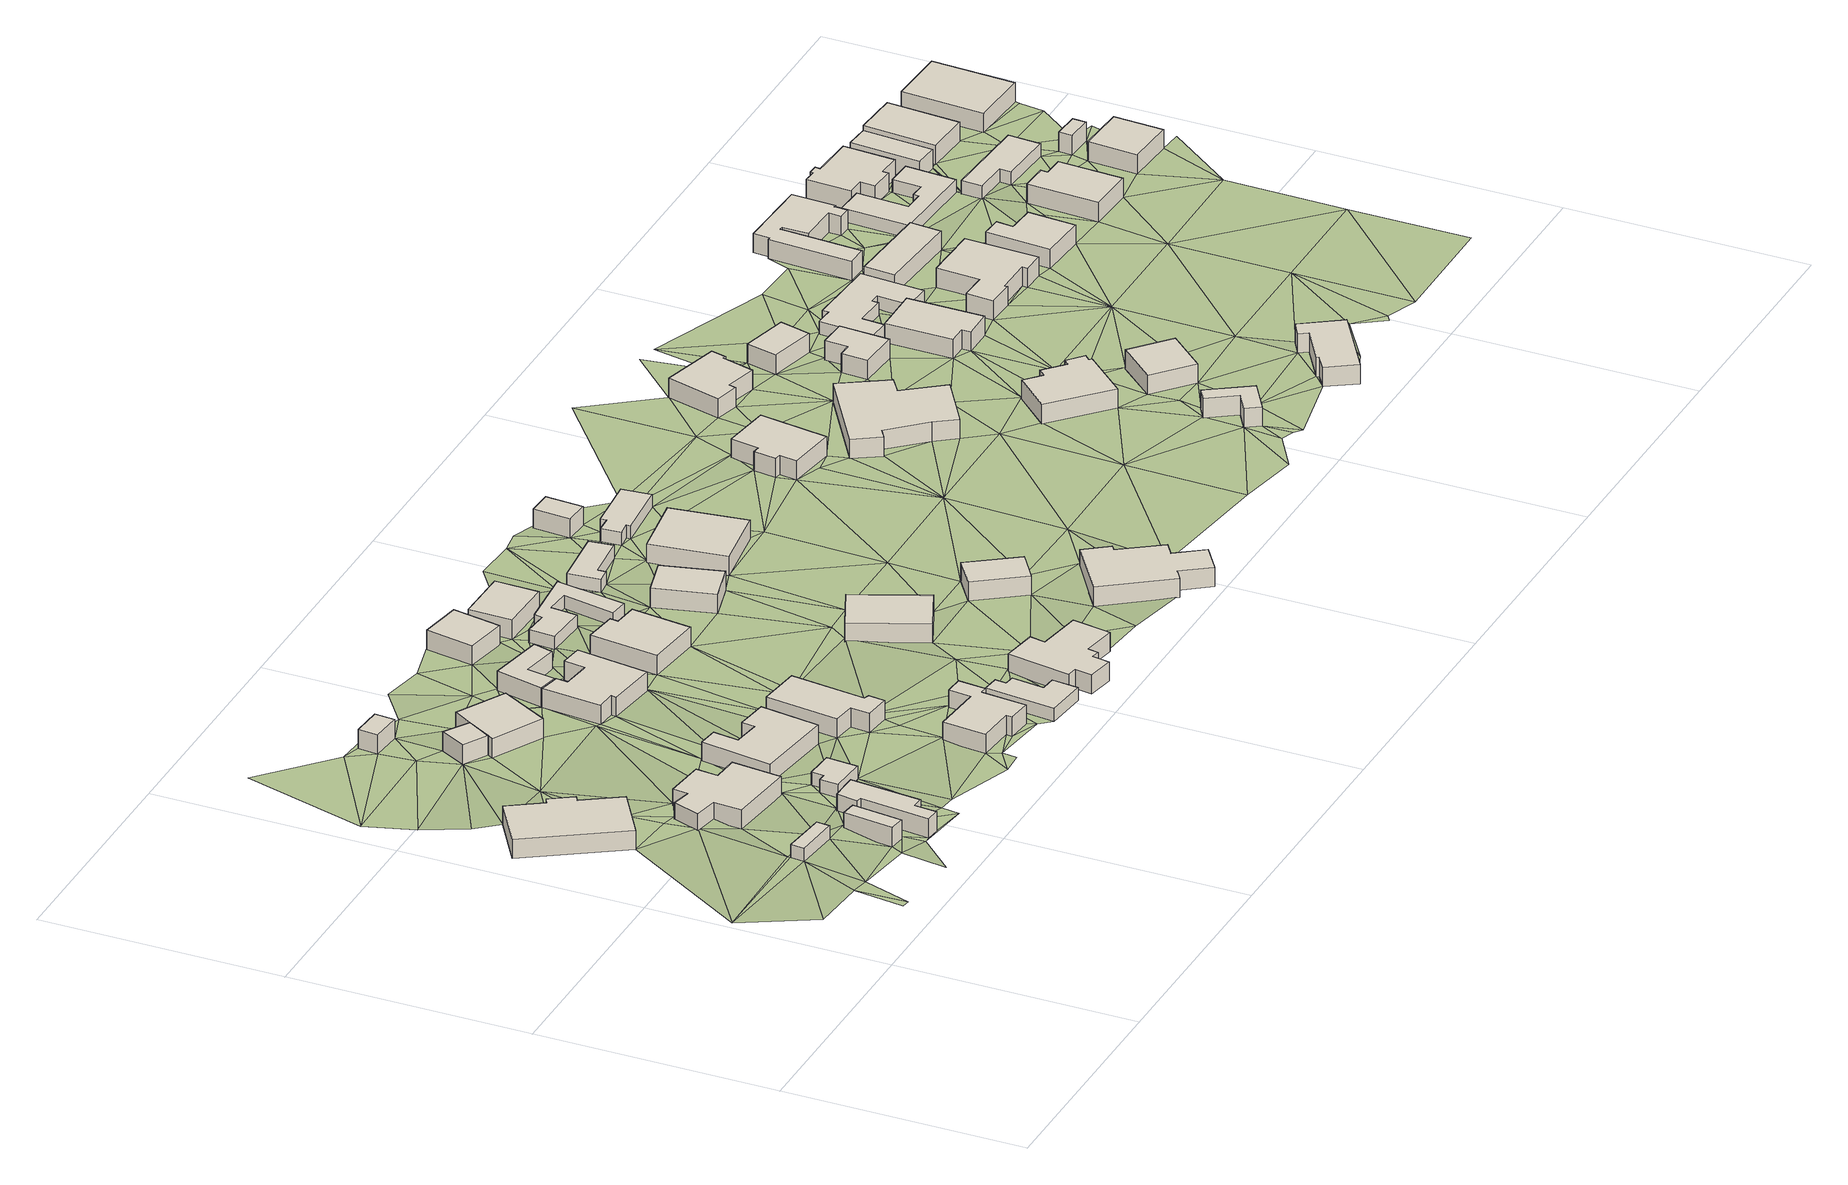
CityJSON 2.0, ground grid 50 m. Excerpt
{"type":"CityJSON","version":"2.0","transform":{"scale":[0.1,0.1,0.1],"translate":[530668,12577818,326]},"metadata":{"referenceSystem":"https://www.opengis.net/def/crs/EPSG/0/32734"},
"CityObjects":{
"building1":{"type":"Building","attributes":{"address":"Bishop Mark Street Mamre 7347 Cape Town","building":"kindergarten","building:levels":"1","building_height":4.1,"plus_code":"4FRWFFPF+7QX","ground_height":190.2,"roof_height":194.3},"geometry":[{"type":"Solid","lod":"1","boundaries":[[[[0,1,2,3]],[[1,4,5,2]],[[4,6,7,5]],[[6,8,9,7]],[[8,10,11,9]],[[10,12,13,11]],[[12,14,15,13]],[[14,0,3,15]],[[3,2,5,7,9,11,13,15]],[[14,12,10,8,6,4,1,0]]]]}]},
"building2":{"type":"Building","attributes":{"address":"Moravia Street Mamre 7347 Cape Town","building":"cabin","building:levels":"1","building_height":2.8,"plus_code":"4FRWFFPF+5R5","ground_height":189.2,"roof_height":192},"geometry":[{"type":"Solid","lod":"1","boundaries":[[[[16,17,18,19]],[[17,20,21,18]],[[20,22,23,21]],[[22,16,19,23]],[[19,18,21,23]],[[22,20,17,16]]]]}]},
"building3":{"type":"Building","attributes":{"address":"Moravia Street Mamre 7347 Cape Town","building":"garage","building:levels":"1","building_height":4.1,"plus_code":"4FRWFFPF+4VH","ground_height":188.4,"roof_height":192.5},"geometry":[{"type":"Solid","lod":"1","boundaries":[[[[24,25,26,27]],[[25,28,29,26]],[[28,30,31,29]],[[30,24,27,31]],[[27,26,29,31]],[[30,28,25,24]]]]}]},
"building4":{"type":"Building","attributes":{"address":"16 Bishop Mark Street Mamre 7347 Cape Town","building":"house","building:levels":"1","building_height":4.1,"plus_code":"4FRWFFPF+6VG","ground_height":189.2,"roof_height":193.3},"geometry":[{"type":"Solid","lod":"1","boundaries":[[[[32,33,34,35]],[[33,36,37,34]],[[36,38,39,37]],[[38,40,41,39]],[[40,42,43,41]],[[42,44,45,43]],[[44,46,47,45]],[[46,48,49,47]],[[48,50,51,49]],[[50,32,35,51]],[[35,34,37,39,41,43,45,47,49,51]],[[50,48,46,44,42,40,38,36,33,32]]]]}]},
"building5":{"type":"Building","attributes":{"address":"Moravia Street Mamre 7347 Cape Town","building":"yes","building:levels":"1","building_height":4.1,"plus_code":"4FRWFFPF+4W7","ground_height":188.95,"roof_height":193.05},"geometry":[{"type":"Solid","lod":"1","boundaries":[[[[52,53,54,55]],[[53,56,57,54]],[[56,58,59,57]],[[58,60,61,59]],[[60,62,63,61]],[[62,64,65,63]],[[64,66,67,65]],[[66,52,55,67]],[[55,54,57,59,61,63,65,67]],[[66,64,62,60,58,56,53,52]]]]}]},
"building6":{"type":"Building","attributes":{"building":"garage","building:levels":"1","building_height":4.1,"plus_code":"4FRWFFPF+CV3","ground_height":191.41,"roof_height":195.51},"geometry":[{"type":"Solid","lod":"1","boundaries":[[[[68,69,70,71]],[[69,72,73,70]],[[72,74,75,73]],[[74,68,71,75]],[[71,70,73,75]],[[74,72,69,68]]]]}]},
"building7":{"type":"Building","attributes":{"address":"Bishop Mark Street Mamre 7347 Cape Town","building":"cabin","building:levels":"1","building_height":2.8,"plus_code":"4FRWFFPF+5W9","ground_height":189.81,"roof_height":192.61},"geometry":[{"type":"Solid","lod":"1","boundaries":[[[[76,77,78,79]],[[77,80,81,78]],[[80,82,83,81]],[[82,84,85,83]],[[84,86,87,85]],[[86,76,79,87]],[[79,78,81,83,85,87]],[[86,84,82,80,77,76]]]]}]},
"building8":{"type":"Building","attributes":{"building":"garage","building:levels":"1","building_height":4.1,"plus_code":"4FRWFFPF+FR9","ground_height":191.41,"roof_height":195.51},"geometry":[{"type":"Solid","lod":"1","boundaries":[[[[88,89,90,91]],[[89,92,93,90]],[[92,94,95,93]],[[94,88,91,95]],[[91,90,93,95]],[[94,92,89,88]]]]}]},
"building9":{"type":"Building","attributes":{"address":"Bishop Mark Street Mamre 7347 Cape Town","building":"house","building:levels":"1","building_height":4.1,"plus_code":"4FRWFFPF+9WR","ground_height":191.41,"roof_height":195.51},"geometry":[{"type":"Solid","lod":"1","boundaries":[[[[69,68,71,70]],[[68,96,97,71]],[[96,98,99,97]],[[98,100,101,99]],[[100,102,103,101]],[[102,69,70,103]],[[70,71,97,99,101,103]],[[102,100,98,96,68,69]]]]}]},
"building10":{"type":"Building","attributes":{"address":"Bishop Mark Street Mamre Cape Town","building":"house","building:levels":"1","building_height":4.1,"plus_code":"4FRWFFPF+6X6","ground_height":190.34,"roof_height":194.44},"geometry":[{"type":"Solid","lod":"1","boundaries":[[[[104,105,106,107]],[[105,108,109,106]],[[108,110,111,109]],[[110,112,113,111]],[[112,114,115,113]],[[114,116,117,115]],[[116,118,119,117]],[[118,104,107,119]],[[107,106,109,111,113,115,117,119]],[[118,116,114,112,110,108,105,104]]]]}]},
"building11":{"type":"Building","attributes":{"address":"9 Bishop Mark Street Mamre 7347 Cape Town","building":"house","building:levels":"1","building_height":4.1,"plus_code":"4FRWFFPF+8XW","ground_height":191.53,"roof_height":195.63},"geometry":[{"type":"Solid","lod":"1","boundaries":[[[[120,121,122,123]],[[121,124,125,122]],[[124,126,127,125]],[[126,128,129,127]],[[128,130,131,129]],[[130,132,133,131]],[[132,134,135,133]],[[134,136,137,135]],[[136,138,139,137]],[[138,120,123,139]],[[123,122,125,127,129,131,133,135,137,139]],[[138,136,134,132,130,128,126,124,121,120]]]]}]},
"building12":{"type":"Building","attributes":{"address":"Bishop Mark Street Mamre 7347 Cape Town","building":"house","building:levels":"1","building_height":4.1,"plus_code":"4FRWFFPG+628","ground_height":190.34,"roof_height":194.44},"geometry":[{"type":"Solid","lod":"1","boundaries":[[[[140,141,142,143]],[[141,144,145,142]],[[144,146,147,145]],[[146,148,149,147]],[[148,150,151,149]],[[150,152,153,151]],[[152,154,155,153]],[[154,140,143,155]],[[143,142,145,147,149,151,153,155]],[[154,152,150,148,146,144,141,140]]]]}]},
"building13":{"type":"Building","attributes":{"address":"Bishop Mark Street Mamre 7347 Cape Town","building":"house","building:levels":"1","building_height":4.1,"plus_code":"4FRWFFPG+433","ground_height":189.53,"roof_height":193.63},"geometry":[{"type":"Solid","lod":"1","boundaries":[[[[156,157,158,159]],[[157,160,161,158]],[[160,162,163,161]],[[162,164,165,163]],[[164,166,167,165]],[[166,168,169,167]],[[168,170,171,169]],[[170,172,173,171]],[[172,174,175,173]],[[174,156,159,175]],[[159,158,161,163,165,167,169,171,173,175]],[[174,172,170,168,166,164,162,160,157,156]]]]}]},
"building14":{"type":"Building","attributes":{"address":"Bishop Mark Street Mamre 7347 Cape Town","building":"yes","building:levels":"1","building_height":4.1,"plus_code":"4FRWFFPF+9XV","ground_height":191.53,"roof_height":195.63},"geometry":[{"type":"Solid","lod":"1","boundaries":[[[[176,177,178,179]],[[177,180,181,178]],[[180,182,183,181]],[[182,184,185,183]],[[184,186,187,185]],[[186,176,179,187]],[[179,178,181,183,185,187]],[[186,184,182,180,177,176]]]]}]},
"building15":{"type":"Building","attributes":{"building":"cabin","building:levels":"1","building_height":2.8,"plus_code":"4FRWFFPG+34V","ground_height":190.13,"roof_height":192.93},"geometry":[{"type":"Solid","lod":"1","boundaries":[[[[188,189,190,191]],[[189,192,193,190]],[[192,194,195,193]],[[194,196,197,195]],[[196,198,199,197]],[[198,200,201,199]],[[200,202,203,201]],[[202,188,191,203]],[[191,190,193,195,197,199,201,203]],[[202,200,198,196,194,192,189,188]]]]}]},
"building16":{"type":"Building","attributes":{"address":"61 Main Road Mamre 7347 Cape Town","building":"house","building:levels":"1","building_height":4.1,"plus_code":"4FRWFFPG+F22","ground_height":191.8,"roof_height":195.9},"geometry":[{"type":"Solid","lod":"1","boundaries":[[[[204,205,206,207]],[[205,208,209,206]],[[208,210,211,209]],[[210,204,207,211]],[[207,206,209,211]],[[210,208,205,204]]]]}]},
"building17":{"type":"Building","attributes":{"address":"11 Bishop Mark Street Mamre 7347 Cape Town","building":"house","building:levels":"1","building_height":4.1,"plus_code":"4FRWFFPG+83R","ground_height":191.93,"roof_height":196.03},"geometry":[{"type":"Solid","lod":"1","boundaries":[[[[212,213,214,215]],[[213,216,217,214]],[[216,218,219,217]],[[218,220,221,219]],[[220,222,223,221]],[[222,212,215,223]],[[215,214,217,219,221,223]],[[222,220,218,216,213,212]]]]}]},
"building18":{"type":"Building","attributes":{"address":"Main Road Mamre 7347 Cape Town","building":"house","building:levels":"1","building_height":4.1,"plus_code":"4FRWFFPG+C3R","ground_height":192.37,"roof_height":196.47},"geometry":[{"type":"Solid","lod":"1","boundaries":[[[[224,225,226,227]],[[225,228,229,226]],[[228,230,231,229]],[[230,224,227,231]],[[227,226,229,231]],[[230,228,225,224]]]]}]},
"building19":{"type":"Building","attributes":{"building":"cabin","building:levels":"1","building_height":2.8,"plus_code":"4FRWFFPG+C32","ground_height":191.93,"roof_height":194.73},"geometry":[{"type":"Solid","lod":"1","boundaries":[[[[232,233,234,235]],[[233,236,237,234]],[[236,238,239,237]],[[238,240,241,239]],[[240,242,243,241]],[[242,244,245,243]],[[244,246,247,245]],[[246,248,249,247]],[[248,250,251,249]],[[250,232,235,251]],[[235,234,237,239,241,243,245,247,249,251]],[[250,248,246,244,242,240,238,236,233,232]]]]}]},
"building20":{"type":"Building","attributes":{"address":"Bishop Mark Street Mamre 7347 Cape Town","building":"house","building:levels":"1","building_height":4.1,"plus_code":"4FRWFFPG+35P","ground_height":190.13,"roof_height":194.23},"geometry":[{"type":"Solid","lod":"1","boundaries":[[[[252,253,254,255]],[[253,256,257,254]],[[256,258,259,257]],[[258,260,261,259]],[[260,262,263,261]],[[262,264,265,263]],[[264,266,267,265]],[[266,268,269,267]],[[268,270,271,269]],[[270,272,273,271]],[[272,274,275,273]],[[274,252,255,275]],[[255,254,257,259,261,263,265,267,269,271,273,275]],[[274,272,270,268,266,264,262,260,258,256,253,252]]]]}]},
"building21":{"type":"Building","attributes":{"address":"28 Bishop Mark Street Mamre 7347 Cape Town","building":"house","building:levels":"1","building_height":4.1,"plus_code":"4FRWFFPG+654","ground_height":190.9,"roof_height":195},"geometry":[{"type":"Solid","lod":"1","boundaries":[[[[276,277,278,279]],[[277,280,281,278]],[[280,282,283,281]],[[282,276,279,283]],[[279,278,281,283]],[[282,280,277,276]]]]}]},
"building22":{"type":"Building","attributes":{"address":"13 Bishop Mark Street Mamre 7347 Cape Town","building":"house","building:levels":"1","building_height":4.1,"plus_code":"4FRWFFPG+84X","ground_height":192.27,"roof_height":196.37},"geometry":[{"type":"Solid","lod":"1","boundaries":[[[[284,285,286,287]],[[285,288,289,286]],[[288,290,291,289]],[[290,284,287,291]],[[287,286,289,291]],[[290,288,285,284]]]]}]},
"building23":{"type":"Building","attributes":{"building":"cabin","building:levels":"1","building_height":2.8,"plus_code":"4FRWFFPG+C56","ground_height":192.87,"roof_height":195.67},"geometry":[{"type":"Solid","lod":"1","boundaries":[[[[292,293,294,295]],[[293,296,297,294]],[[296,298,299,297]],[[298,300,301,299]],[[300,302,303,301]],[[302,292,295,303]],[[295,294,297,299,301,303]],[[302,300,298,296,293,292]]]]}]},
"building24":{"type":"Building","attributes":{"address":"4 Poeit Street Mamre 7347 Cape Town","building":"house","building:levels":"1","building_height":4.1,"plus_code":"4FRWFFPG+576","ground_height":191.39,"roof_height":195.49},"geometry":[{"type":"Solid","lod":"1","boundaries":[[[[304,305,306,307]],[[305,308,309,306]],[[308,310,311,309]],[[310,304,307,311]],[[307,306,309,311]],[[310,308,305,304]]]]}]},
"building25":{"type":"Building","attributes":{"address":"Poeit Street Mamre 7347 Cape Town","building":"house","building:levels":"1","building_height":4.1,"plus_code":"4FRWFFPG+967","ground_height":192.27,"roof_height":196.37},"geometry":[{"type":"Solid","lod":"1","boundaries":[[[[312,313,314,315]],[[313,316,317,314]],[[316,318,319,317]],[[318,312,315,319]],[[315,314,317,319]],[[318,316,313,312]]]]}]},
"building26":{"type":"Building","attributes":{"address":"6 Poeit Street Mamre 7347 Cape Town","building":"house","building:levels":"1","building_height":4.1,"plus_code":"4FRWFFPG+38M","ground_height":190.71,"roof_height":194.81},"geometry":[{"type":"Solid","lod":"1","boundaries":[[[[320,321,322,323]],[[321,324,325,322]],[[324,326,327,325]],[[326,328,329,327]],[[328,330,331,329]],[[330,332,333,331]],[[332,334,335,333]],[[334,336,337,335]],[[336,338,339,337]],[[338,320,323,339]],[[323,322,325,327,329,331,333,335,337,339]],[[338,336,334,332,330,328,326,324,321,320]]]]}]},
"building27":{"type":"Building","attributes":{"building":"retail","building:levels":"1","building_height":4.1,"plus_code":"4FRWFFPG+F62","ground_height":192.87,"roof_height":196.97},"geometry":[{"type":"Solid","lod":"1","boundaries":[[[[340,341,342,343]],[[341,344,345,342]],[[344,346,347,345]],[[346,340,343,347]],[[343,342,345,347]],[[346,344,341,340]]]]}]},
"building28":{"type":"Building","attributes":{"building":"cabin","building:levels":"1","building_height":2.8,"plus_code":"4FRWFFPG+C68","ground_height":192.87,"roof_height":195.67},"geometry":[{"type":"Solid","lod":"1","boundaries":[[[[348,349,350,351]],[[349,352,353,350]],[[352,354,355,353]],[[354,356,357,355]],[[356,358,359,357]],[[358,360,361,359]],[[360,362,363,361]],[[362,348,351,363]],[[351,350,353,355,357,359,361,363]],[[362,360,358,356,354,352,349,348]]]]}]},
"building29":{"type":"Building","attributes":{"address":"3 Poeit Street Mamre 7347 Cape Town","building":"house","building:levels":"1","building_height":4.1,"plus_code":"4FRWFFPG+993","ground_height":192.75,"roof_height":196.85},"geometry":[{"type":"Solid","lod":"1","boundaries":[[[[364,365,366,367]],[[365,368,369,366]],[[368,370,371,369]],[[370,372,373,371]],[[372,374,375,373]],[[374,376,377,375]],[[376,378,379,377]],[[378,364,367,379]],[[367,366,369,371,373,375,377,379]],[[378,376,374,372,370,368,365,364]]]]}]},
"building30":{"type":"Building","attributes":{"address":"5 Poeit Street Mamre 7347 Cape Town","building":"house","building:levels":"1","building_height":4.1,"plus_code":"4FRWFFPG+8C5","ground_height":192.63,"roof_height":196.73},"geometry":[{"type":"Solid","lod":"1","boundaries":[[[[380,381,382,383]],[[381,384,385,382]],[[384,386,387,385]],[[386,388,389,387]],[[388,390,391,389]],[[390,392,393,391]],[[392,394,395,393]],[[394,396,397,395]],[[396,380,383,397]],[[383,382,385,387,389,391,393,395,397]],[[396,394,392,390,388,386,384,381,380]]]]}]},
"building31":{"type":"Building","attributes":{"address":"1 Poeit Street Mamre 7347 Cape Town","building":"house","building:levels":"1","building_height":4.1,"plus_code":"4FRWFFPG+CCH","ground_height":193.28,"roof_height":197.38},"geometry":[{"type":"Solid","lod":"1","boundaries":[[[[398,399,400,401]],[[399,402,403,400]],[[402,404,405,403]],[[404,406,407,405]],[[406,408,409,407]],[[408,410,411,409]],[[410,412,413,411]],[[412,398,401,413]],[[401,400,403,405,407,409,411,413]],[[412,410,408,406,404,402,399,398]]]]}]},
"building32":{"type":"Building","attributes":{"address":"Poeit Street Mamre 7347 Cape Town","building":"house","building:levels":"1","building_height":4.1,"plus_code":"4FRWFFPG+5HR","ground_height":192.46,"roof_height":196.56},"geometry":[{"type":"Solid","lod":"1","boundaries":[[[[414,415,416,417]],[[415,418,419,416]],[[418,420,421,419]],[[420,422,423,421]],[[422,424,425,423]],[[424,426,427,425]],[[426,428,429,427]],[[428,430,431,429]],[[430,432,433,431]],[[432,414,417,433]],[[417,416,419,421,423,425,427,429,431,433]],[[432,430,428,426,424,422,420,418,415,414]]]]}]},
"building33":{"type":"Building","attributes":{"address":"9 Poeit Street Mamre 7347 Cape Town","building":"yes","building:levels":"1","building_height":4.1,"plus_code":"4FRWFFPG+4H8","ground_height":192.18,"roof_height":196.28},"geometry":[{"type":"Solid","lod":"1","boundaries":[[[[434,435,436,437]],[[435,438,439,436]],[[438,440,441,439]],[[440,442,443,441]],[[442,444,445,443]],[[444,434,437,445]],[[437,436,439,441,443,445]],[[444,442,440,438,435,434]]]]}]},
"building34":{"type":"Building","attributes":{"address":"26 Johannes Street Mamre 7347 Cape Town","building":"house","building:levels":"1","building_height":4.1,"plus_code":"4FRWFFPG+CG3","ground_height":193.28,"roof_height":197.38},"geometry":[{"type":"Solid","lod":"1","boundaries":[[[[446,447,448,449]],[[447,450,451,448]],[[450,452,453,451]],[[452,446,449,453]],[[449,448,451,453]],[[452,450,447,446]]]]}]},
"building35":{"type":"Building","attributes":{"building":"house","building:levels":"1","building_height":4.1,"plus_code":"4FRWFFPG+9G4","ground_height":192.89,"roof_height":196.99},"geometry":[{"type":"Solid","lod":"1","boundaries":[[[[454,455,456,457]],[[455,458,459,456]],[[458,460,461,459]],[[460,462,463,461]],[[462,464,465,463]],[[464,454,457,465]],[[457,456,459,461,463,465]],[[464,462,460,458,455,454]]]]}]},
"building36":{"type":"Building","attributes":{"address":"7 Johannes Street Mamre 7347 Cape Town","building":"house","building:levels":"1","building_height":4.1,"plus_code":"4FRWFFPG+5J6","ground_height":192.46,"roof_height":196.56},"geometry":[{"type":"Solid","lod":"1","boundaries":[[[[466,467,468,469]],[[467,470,471,468]],[[470,472,473,471]],[[472,466,469,473]],[[469,468,471,473]],[[472,470,467,466]]]]}]},
"building37":{"type":"Building","attributes":{"address":"22 Johannes Street Mamre 7347 Cape Town","building":"house","building:levels":"1","building_height":4.1,"plus_code":"4FRWFFPG+8HH","ground_height":192.9,"roof_height":197},"geometry":[{"type":"Solid","lod":"1","boundaries":[[[[474,475,476,477]],[[475,478,479,476]],[[478,480,481,479]],[[480,482,483,481]],[[482,484,485,483]],[[484,486,487,485]],[[486,474,477,487]],[[477,476,479,481,483,485,487]],[[486,484,482,480,478,475,474]]]]}]},
"building38":{"type":"Building","attributes":{"address":"2 PM Louw Street Mamre 7347 Cape Town","building":"house","building:levels":"1","building_height":4.1,"plus_code":"4FRWFFPG+3MH","ground_height":192.46,"roof_height":196.56},"geometry":[{"type":"Solid","lod":"1","boundaries":[[[[488,489,490,491]],[[489,492,493,490]],[[492,494,495,493]],[[494,496,497,495]],[[496,498,499,497]],[[498,500,501,499]],[[500,502,503,501]],[[502,488,491,503]],[[491,490,493,495,497,499,501,503]],[[502,500,498,496,494,492,489,488]]]]}]},
"building39":{"type":"Building","attributes":{"address":"Johannes Street Mamre 7347 Cape Town","building":"cabin","building:levels":"1","building_height":2.8,"plus_code":"4FRWFFPG+9HG","ground_height":192.9,"roof_height":195.7},"geometry":[{"type":"Solid","lod":"1","boundaries":[[[[475,474,504,505]],[[474,506,507,504]],[[506,508,509,507]],[[508,510,511,509]],[[510,512,513,511]],[[512,514,515,513]],[[514,516,517,515]],[[516,518,519,517]],[[518,520,521,519]],[[520,522,523,521]],[[522,524,525,523]],[[524,526,527,525]],[[526,475,505,527]],[[505,504,507,509,511,513,515,517,519,521,523,525,527]],[[526,524,522,520,518,516,514,512,510,508,506,474,475]]]]}]},
"building40":{"type":"Building","attributes":{"address":"20 Johannes Street Mamre 7347 Cape Town","building":"house","building:levels":"1","building_height":4.1,"plus_code":"4FRWFFPG+8MQ","ground_height":192.9,"roof_height":197},"geometry":[{"type":"Solid","lod":"1","boundaries":[[[[528,529,530,531]],[[529,532,533,530]],[[532,534,535,533]],[[534,536,537,535]],[[536,538,539,537]],[[538,540,541,539]],[[540,542,543,541]],[[542,544,545,543]],[[544,546,547,545]],[[546,528,531,547]],[[531,530,533,535,537,539,541,543,545,547]],[[546,544,542,540,538,536,534,532,529,528]]]]}]},
"building41":{"type":"Building","attributes":{"address":"Johannes Street Mamre 7347 Cape Town","building":"yes","building:levels":"1","building_height":4.1,"plus_code":"4FRWFFPG+9MG","ground_height":192.91,"roof_height":197.01},"geometry":[{"type":"Solid","lod":"1","boundaries":[[[[548,549,550,551]],[[549,552,553,550]],[[552,554,555,553]],[[554,548,551,555]],[[551,550,553,555]],[[554,552,549,548]]]]}]},
"building42":{"type":"Building","attributes":{"address":"51 Main Road Mamre 7347 Cape Town","building":"house","building:levels":"1","building_height":4.1,"plus_code":"4FRWFFPG+CMJ","ground_height":193.24,"roof_height":197.34},"geometry":[{"type":"Solid","lod":"1","boundaries":[[[[556,557,558,559]],[[557,560,561,558]],[[560,562,563,561]],[[562,564,565,563]],[[564,566,567,565]],[[566,568,569,567]],[[568,570,571,569]],[[570,572,573,571]],[[572,574,575,573]],[[574,576,577,575]],[[576,578,579,577]],[[578,580,581,579]],[[580,582,583,581]],[[582,556,559,583]],[[559,558,561,563,565,567,569,571,573,575,577,579,581,583]],[[582,580,578,576,574,572,570,568,566,564,562,560,557,556]]]]}]},
"building43":{"type":"Building","attributes":{"address":"18 Johannes Street Mamre 7347 Cape Town","building":"house","building:levels":"1","building_height":4.1,"plus_code":"4FRWFFPG+8Q2","ground_height":192.91,"roof_height":197.01},"geometry":[{"type":"Solid","lod":"1","boundaries":[[[[584,585,586,587]],[[585,588,589,586]],[[588,590,591,589]],[[590,592,593,591]],[[592,594,595,593]],[[594,584,587,595]],[[587,586,589,591,593,595]],[[594,592,590,588,585,584]]]]}]},
"building44":{"type":"Building","attributes":{"address":"Main Road Mamre 7347 Cape Town","building":"cabin","building:levels":"1","building_height":2.8,"plus_code":"4FRWFFPG+CP9","ground_height":193.24,"roof_height":196.04},"geometry":[{"type":"Solid","lod":"1","boundaries":[[[[596,597,598,599]],[[597,600,601,598]],[[600,602,603,601]],[[602,604,605,603]],[[604,606,607,605]],[[606,608,609,607]],[[608,610,611,609]],[[610,612,613,611]],[[612,614,615,613]],[[614,596,599,615]],[[599,598,601,603,605,607,609,611,613,615]],[[614,612,610,608,606,604,602,600,597,596]]]]}]},
"building45":{"type":"Building","attributes":{"address":"49 Main Road Mamre 7347 Cape Town","building":"house","building:levels":"1","building_height":4.1,"plus_code":"4FRWFFPG+FQ4","ground_height":193.23,"roof_height":197.33},"geometry":[{"type":"Solid","lod":"1","boundaries":[[[[616,617,618,619]],[[617,620,621,618]],[[620,622,623,621]],[[622,624,625,623]],[[624,626,627,625]],[[626,628,629,627]],[[628,630,631,629]],[[630,632,633,631]],[[632,634,635,633]],[[634,636,637,635]],[[636,638,639,637]],[[638,616,619,639]],[[619,618,621,623,625,627,629,631,633,635,637,639]],[[638,636,634,632,630,628,626,624,622,620,617,616]]]]}]},
"building46":{"type":"Building","attributes":{"address":"16 Johannes Street Mamre 7347 Cape Town","building":"house","building:levels":"1","building_height":4.1,"plus_code":"4FRWFFPG+8R4","ground_height":192.95,"roof_height":197.05},"geometry":[{"type":"Solid","lod":"1","boundaries":[[[[640,641,642,643]],[[641,644,645,642]],[[644,646,647,645]],[[646,648,649,647]],[[648,650,651,649]],[[650,640,643,651]],[[643,642,645,647,649,651]],[[650,648,646,644,641,640]]]]}]},
"building47":{"type":"Building","attributes":{"address":"Johannes Street Mamre 7347 Cape Town","building":"cabin","building:levels":"1","building_height":2.8,"plus_code":"4FRWFFPG+9RH","ground_height":192.95,"roof_height":195.75},"geometry":[{"type":"Solid","lod":"1","boundaries":[[[[652,653,654,655]],[[653,656,657,654]],[[656,658,659,657]],[[658,660,661,659]],[[660,662,663,661]],[[662,652,655,663]],[[655,654,657,659,661,663]],[[662,660,658,656,653,652]]]]}]},
"building48":{"type":"Building","attributes":{"building":"garage","building:levels":"1","building_height":4.1,"plus_code":"4FRWFFPG+CRM","ground_height":193.23,"roof_height":197.33},"geometry":[{"type":"Solid","lod":"1","boundaries":[[[[664,665,666,667]],[[665,668,669,666]],[[668,670,671,669]],[[670,664,667,671]],[[667,666,669,671]],[[670,668,665,664]]]]}]},
"building49":{"type":"Building","attributes":{"address":"47 Main Road Mamre 7347 Cape Town","building":"house","building:levels":"1","building_height":4.1,"plus_code":"4FRWFFPG+CVJ","ground_height":193.08,"roof_height":197.18},"geometry":[{"type":"Solid","lod":"1","boundaries":[[[[672,673,674,675]],[[673,676,677,674]],[[676,678,679,677]],[[678,672,675,679]],[[675,674,677,679]],[[678,676,673,672]]]]}]},
"building50":{"type":"Building","attributes":{"address":"14 Johannes Street Mamre 7347 Cape Town","building":"house","building:levels":"1","building_height":4.1,"plus_code":"4FRWFFPG+8W2","ground_height":193.03,"roof_height":197.13},"geometry":[{"type":"Solid","lod":"1","boundaries":[[[[680,681,682,683]],[[681,684,685,682]],[[684,686,687,685]],[[686,680,683,687]],[[683,682,685,687]],[[686,684,681,680]]]]}]},
"building51":{"type":"Building","attributes":{"address":"Johannes Street Mamre 7347 Cape Town","building":"yes","building:levels":"1","building_height":4.1,"plus_code":"4FRWFFPG+8WJ","ground_height":193.03,"roof_height":197.13},"geometry":[{"type":"Solid","lod":"1","boundaries":[[[[688,689,690,691]],[[689,692,693,690]],[[692,694,695,693]],[[694,688,691,695]],[[691,690,693,695]],[[694,692,689,688]]]]}]},
"building52":{"type":"Building","attributes":{"address":"45 Main Road Mamre 7347 Cape Town","building":"house","building:levels":"1","building_height":4.1,"plus_code":"4FRWFFPG+CWG","ground_height":193.08,"roof_height":197.18},"geometry":[{"type":"Solid","lod":"1","boundaries":[[[[696,697,698,699]],[[697,700,701,698]],[[700,702,703,701]],[[702,696,699,703]],[[699,698,701,703]],[[702,700,697,696]]]]}]},
"terrain1":{"type":"TINRelief","geometry":[{"type":"CompositeSurface","lod":"1","boundaries":[[[704,705,22]],[[706,707,708]],[[22,705,706]],[[706,708,709]],[[704,22,20]],[[704,20,710]],[[704,711,0]],[[710,711,704]],[[22,706,709]],[[16,22,709]],[[712,30,709]],[[710,20,17]],[[709,30,16]],[[711,713,0]],[[1,0,713]],[[714,715,716]],[[710,42,711]],[[712,717,718]],[[719,720,721]],[[17,42,710]],[[721,722,74]],[[713,711,723]],[[712,724,30]],[[1,725,726]],[[727,714,716]],[[722,714,74]],[[724,712,718]],[[728,711,42]],[[1,713,723]],[[16,30,729]],[[729,17,16]],[[725,727,716]],[[52,724,718]],[[720,730,731]],[[727,725,1]],[[53,52,718]],[[732,1,723]],[[52,733,724]],[[734,17,729]],[[735,732,723]],[[732,727,1]],[[714,727,74]],[[736,42,17]],[[737,724,738]],[[74,719,721]],[[730,720,88]],[[733,738,724]],[[88,720,719]],[[53,718,739]],[[734,729,737]],[[53,58,56]],[[738,734,737]],[[17,734,736]],[[58,53,739]],[[739,740,58]],[[96,74,727]],[[86,84,734]],[[86,734,741]],[[736,734,84]],[[741,58,740]],[[727,732,742]],[[743,744,745]],[[730,88,94]],[[719,74,72]],[[80,736,84]],[[746,736,80]],[[744,736,746]],[[68,74,96]],[[727,747,96]],[[82,80,84]],[[741,76,86]],[[76,741,740]],[[88,719,89]],[[94,748,730]],[[745,742,732]],[[76,740,749]],[[719,72,89]],[[745,744,750]],[[750,744,746]],[[80,77,746]],[[748,94,92]],[[747,727,742]],[[89,72,751]],[[751,72,69]],[[745,750,742]],[[752,92,89]],[[104,746,77]],[[753,752,89]],[[753,89,751]],[[754,76,749]],[[77,76,144]],[[749,755,157]],[[756,757,758]],[[758,126,750]],[[756,759,757]],[[750,121,742]],[[754,749,157]],[[126,121,750]],[[104,77,144]],[[751,760,753]],[[742,120,747]],[[148,144,76]],[[747,120,761]],[[76,754,148]],[[762,755,763]],[[755,762,157]],[[751,761,760]],[[121,120,742]],[[126,124,121]],[[764,758,757]],[[753,760,765]],[[758,764,126]],[[120,186,761]],[[104,144,766]],[[104,766,767]],[[762,160,157]],[[148,146,144]],[[768,761,186]],[[757,767,764]],[[120,176,186]],[[760,761,768]],[[148,754,769]],[[162,160,762]],[[138,176,120]],[[765,760,770]],[[150,148,769]],[[162,762,771]],[[764,767,766]],[[134,138,136]],[[772,769,754]],[[773,176,138]],[[210,760,768]],[[774,176,773]],[[773,138,134]],[[769,772,150]],[[760,210,770]],[[164,162,771]],[[775,772,754]],[[152,150,772]],[[154,152,776]],[[766,222,764]],[[776,777,766]],[[777,222,766]],[[778,774,773]],[[768,779,210]],[[780,164,771]],[[771,202,780]],[[164,781,782]],[[152,772,783]],[[222,784,764]],[[773,784,778]],[[210,785,770]],[[781,164,780]],[[783,781,780]],[[222,220,784]],[[786,778,784]],[[776,212,777]],[[786,779,778]],[[210,779,787]],[[212,222,777]],[[780,788,783]],[[789,776,152]],[[783,790,152]],[[786,784,220]],[[194,788,196]],[[194,192,189]],[[779,786,791]],[[787,779,224]],[[791,224,779]],[[790,783,788]],[[792,788,194]],[[194,189,792]],[[792,189,262]],[[789,152,790]],[[230,787,224]],[[786,220,793]],[[224,791,794]],[[787,230,795]],[[212,776,796]],[[788,792,790]],[[793,220,218]],[[797,794,791]],[[796,776,789]],[[798,794,797]],[[218,216,213]],[[225,224,794]],[[218,232,793]],[[232,218,213]],[[795,230,228]],[[225,794,798]],[[790,792,799]],[[212,290,213]],[[789,790,282]],[[232,213,233]],[[800,793,232]],[[793,800,801]],[[799,282,790]],[[212,796,284]],[[212,284,290]],[[233,213,290]],[[802,225,798]],[[803,799,256]],[[789,804,796]],[[228,225,802]],[[290,298,233]],[[802,233,298]],[[310,282,799]],[[285,284,796]],[[802,805,228]],[[806,807,803]],[[290,300,298]],[[298,296,802]],[[285,796,804]],[[799,803,304]],[[282,310,808]],[[300,290,288]],[[799,304,310]],[[809,802,296]],[[803,807,321]],[[802,809,805]],[[285,804,313]],[[300,292,302]],[[288,285,313]],[[300,288,810]],[[803,321,304]],[[804,808,811]],[[310,308,808]],[[809,296,293]],[[810,292,300]],[[288,313,810]],[[313,804,811]],[[321,807,812]],[[308,811,808]],[[292,810,356]],[[292,354,293]],[[809,293,341]],[[304,321,813]],[[292,356,354]],[[341,814,809]],[[810,360,356]],[[341,293,354]],[[813,305,304]],[[313,811,815]],[[356,360,358]],[[341,816,814]],[[354,349,341]],[[360,810,817]],[[818,313,815]],[[352,349,354]],[[819,341,349]],[[817,818,815]],[[820,308,305]],[[811,308,820]],[[817,821,360]],[[822,819,349]],[[823,824,825]],[[305,813,826]],[[823,827,828]],[[819,822,829]],[[813,824,826]],[[826,824,823]],[[378,815,811]],[[820,305,826]],[[822,821,830]],[[817,815,372]],[[817,372,821]],[[820,378,811]],[[821,831,830]],[[378,374,815]],[[815,374,372]],[[826,823,832]],[[833,822,830]],[[831,821,372]],[[376,374,378]],[[378,820,834]],[[835,832,823]],[[833,830,831]],[[826,836,820]],[[834,820,837]],[[372,370,831]],[[378,834,364]],[[837,820,838]],[[833,839,822]],[[837,364,834]],[[838,820,388]],[[836,826,832]],[[840,833,831]],[[390,388,820]],[[836,390,820]],[[838,388,841]],[[840,408,833]],[[842,364,837]],[[835,440,832]],[[842,840,364]],[[835,843,440]],[[833,406,839]],[[833,408,406]],[[840,410,408]],[[832,844,836]],[[840,842,410]],[[390,836,845]],[[418,844,832]],[[843,846,440]],[[832,440,847]],[[412,410,398]],[[418,832,847]],[[842,398,410]],[[848,836,844]],[[845,836,848]],[[849,442,846]],[[442,440,846]],[[845,850,851]],[[849,852,442]],[[452,398,842]],[[850,454,842]],[[847,440,853]],[[398,402,399]],[[406,404,854]],[[402,398,855]],[[852,444,442]],[[452,855,398]],[[842,464,452]],[[464,842,454]],[[418,847,856]],[[847,857,856]],[[845,480,850]],[[855,450,402]],[[402,450,404]],[[858,848,859]],[[855,452,450]],[[856,467,418]],[[848,480,845]],[[850,455,454]],[[500,444,852]],[[467,860,418]],[[404,450,861]],[[862,452,464]],[[856,857,470]],[[444,470,857]],[[856,470,467]],[[863,858,864]],[[858,484,848]],[[455,850,480]],[[464,462,862]],[[862,446,452]],[[863,865,858]],[[861,450,866]],[[480,848,484]],[[867,860,467]],[[868,869,860]],[[863,868,865]],[[858,865,484]],[[444,500,496]],[[446,862,870]],[[860,867,868]],[[470,444,492]],[[455,516,870]],[[480,478,455]],[[478,516,455]],[[866,446,871]],[[870,871,446]],[[500,498,496]],[[444,496,492]],[[482,480,484]],[[871,870,516]],[[484,865,486]],[[516,478,518]],[[861,866,872]],[[868,873,865]],[[866,871,874]],[[470,875,876]],[[873,868,867]],[[536,486,865]],[[478,475,518]],[[871,877,878]],[[875,470,492]],[[494,492,496]],[[518,879,880]],[[874,871,878]],[[867,876,873]],[[866,874,872]],[[518,475,879]],[[536,865,873]],[[881,488,882]],[[486,534,474]],[[486,536,534]],[[875,492,883]],[[884,879,475]],[[885,879,884]],[[873,876,875]],[[878,886,874]],[[534,506,474]],[[488,881,887]],[[488,887,883]],[[873,538,536]],[[532,506,534]],[[872,874,888]],[[886,564,874]],[[886,506,889]],[[564,888,874]],[[889,506,529]],[[532,529,506]],[[540,538,542]],[[889,890,886]],[[883,891,875]],[[538,873,544]],[[564,886,890]],[[887,892,893]],[[544,542,538]],[[887,891,883]],[[564,890,566]],[[546,544,873]],[[564,562,888]],[[873,875,894]],[[552,889,529]],[[891,887,893]],[[546,873,584]],[[890,895,566]],[[891,893,896]],[[572,568,566]],[[572,566,897]],[[529,528,552]],[[894,875,891]],[[873,585,584]],[[568,572,570]],[[546,584,594]],[[895,897,566]],[[546,594,528]],[[576,572,897]],[[585,873,894]],[[594,552,528]],[[572,576,574]],[[897,895,612]],[[612,895,552]],[[576,897,578]],[[552,594,592]],[[578,897,612]],[[610,578,612]],[[580,578,582]],[[590,588,592]],[[610,582,578]],[[891,896,898]],[[899,612,552]],[[556,582,610]],[[552,592,899]],[[894,640,585]],[[900,588,585]],[[628,610,901]],[[588,899,592]],[[894,891,898]],[[610,628,626]],[[585,640,900]],[[898,896,902]],[[903,901,904]],[[905,906,904]],[[904,906,903]],[[628,901,907]],[[901,903,907]],[[899,908,612]],[[900,650,588]],[[894,641,640]],[[903,906,909]],[[899,588,650]],[[640,650,900]],[[910,909,906]],[[903,909,911]],[[908,899,912]],[[909,913,911]],[[914,911,913]],[[899,650,658]],[[915,641,894]],[[898,915,894]],[[909,916,913]],[[658,650,648]],[[916,908,917]],[[908,912,918]],[[899,658,656]],[[917,908,918]],[[648,646,919]],[[665,916,917]],[[916,665,913]],[[648,919,658]],[[920,918,912]],[[616,913,665]],[[919,641,681]],[[684,641,915]],[[658,919,921]],[[922,920,912]],[[641,684,681]],[[664,918,920]],[[920,923,664]],[[919,681,694]],[[921,919,694]],[[915,686,684]],[[924,920,922]],[[694,692,921]],[[921,692,922]],[[681,688,694]],[[689,922,692]],[[915,925,686]],[[926,924,922]],[[681,680,688]],[[924,926,697]],[[672,924,697]],[[922,927,926]],[[927,922,689]],[[688,928,689]],[[928,688,680]],[[927,929,926]],[[926,929,930]]]}]}
},
"vertices":[
[148,584,25],[252,650,25],[252,650,66],[148,584,66],[203,727,25],[203,727,66],[214,734,25],[214,734,66],[184,781,25],[184,781,66],[172,774,25],[172,774,66],[128,843,25],[128,843,66],[25,778,25],[25,778,66],
[346,281,15],[349,309,15],[349,309,43],[346,281,43],[255,319,15],[255,319,43],[252,290,15],[252,290,43],
[412,166,7],[424,270,7],[424,270,48],[412,166,48],[392,274,7],[392,274,48],[379,170,7],[379,170,48],
[328,590,15],[324,558,15],[324,558,56],[328,590,56],[284,567,15],[284,567,56],[264,511,15],[264,511,56],[315,502,15],[315,502,56],[311,443,15],[311,443,56],[451,427,15],[451,427,56],[461,530,15],[461,530,56],[407,535,15],[407,535,56],[411,581,15],[411,581,56],
[428,119,12],[458,116,12],[458,116,53],[428,119,53],[462,162,12],[462,162,53],[485,161,12],[485,161,53],[498,308,12],[498,308,53],[441,310,12],[441,310,53],[433,265,12],[433,265,53],[444,263,12],[444,263,53],
[329,964,37],[359,1014,37],[359,1014,78],[329,964,78],[308,1046,37],[308,1046,78],[279,992,37],[279,992,78],
[554,319,21],[559,384,21],[559,384,49],[554,319,49],[500,388,21],[500,388,49],[498,362,21],[498,362,49],[481,363,21],[481,363,49],[478,324,21],[478,324,49],
[248,1150,37],[312,1145,37],[312,1145,78],[248,1150,78],[315,1186,37],[315,1186,78],[251,1191,37],[251,1191,78],
[322,952,37],[322,952,78],[427,897,37],[427,897,78],[483,998,37],[483,998,78],[382,1053,37],[382,1053,78],
[632,434,26],[649,557,26],[649,557,67],[632,434,67],[582,566,26],[582,566,67],[579,538,26],[579,538,67],[522,546,26],[522,546,67],[529,599,26],[529,599,67],[487,604,26],[487,604,67],[466,456,26],[466,456,67],
[524,943,38],[513,820,38],[513,820,79],[524,943,79],[553,816,38],[553,816,79],[551,805,38],[551,805,79],[658,791,38],[658,791,79],[678,941,38],[678,941,79],[631,947,38],[631,947,79],[625,902,38],[625,902,79],[565,910,38],[565,910,79],[568,934,38],[568,934,79],
[774,552,26],[684,563,26],[684,563,67],[774,552,67],[666,411,26],[666,411,67],[713,405,26],[713,405,67],[709,365,26],[709,365,67],[763,359,26],[763,359,67],[767,393,26],[767,393,67],[756,397,26],[756,397,67],
[748,235,18],[740,145,18],[740,145,59],[748,235,59],[818,139,18],[818,139,59],[817,126,18],[817,126,59],[868,121,18],[868,121,59],[876,214,18],[876,214,59],[891,213,18],[891,213,59],[896,270,18],[896,270,59],[858,273,18],[858,273,59],[854,226,18],[854,226,59],
[567,937,38],[576,995,38],[576,995,79],[567,937,79],[653,981,38],[653,981,79],[664,1022,38],[664,1022,79],[547,1044,38],[547,1044,79],[525,945,38],[525,945,79],
[975,64,24],[981,119,24],[981,119,52],[975,64,52],[949,122,24],[949,122,52],[957,189,24],[957,189,52],[936,192,24],[936,192,52],[938,215,24],[938,215,52],[904,219,24],[904,219,52],[888,73,24],[888,73,52],
[694,1105,41],[712,1206,41],[712,1206,82],[694,1105,82],[624,1221,41],[624,1221,82],[606,1121,41],[606,1121,82],
[832,782,42],[847,907,42],[847,907,83],[832,782,83],[797,913,42],[797,913,83],[799,930,42],[799,930,83],[730,939,42],[730,939,83],[713,796,42],[713,796,83],
[714,1089,46],[828,1086,46],[828,1086,87],[714,1089,87],[830,1177,46],[830,1177,87],[716,1179,46],[716,1179,87],
[840,942,42],[880,938,42],[880,938,70],[840,942,70],[902,1083,42],[902,1083,70],[775,1072,42],[775,1072,70],[772,1055,42],[772,1055,70],[722,1059,42],[722,1059,70],[718,1005,42],[718,1005,70],[806,1000,42],[806,1000,70],[811,1054,42],[811,1054,70],[861,1051,42],[861,1051,70],
[1161,84,24],[1174,164,24],[1174,164,65],[1161,84,65],[1080,179,24],[1080,179,65],[1086,211,24],[1086,211,65],[1013,223,24],[1013,223,65],[991,91,24],[991,91,65],[1013,87,24],[1013,87,65],[1007,51,24],[1007,51,65],[1063,41,24],[1063,41,65],[1069,77,24],[1069,77,65],[1086,74,24],[1086,74,65],[1090,96,24],[1090,96,65],
[1137,429,32],[1073,578,32],[1073,578,73],[1137,429,73],[978,537,32],[978,537,73],[1042,388,32],[1042,388,73],
[956,784,45],[1038,805,45],[1038,805,86],[956,784,86],[1007,927,45],[1007,927,86],[925,906,45],[925,906,86],
[1050,1035,51],[1044,1085,51],[1044,1085,79],[1050,1035,79],[921,1073,51],[921,1073,79],[928,1006,51],[928,1006,79],[957,1009,51],[957,1009,79],[956,1026,51],[956,1026,79],
[1267,291,37],[1325,331,37],[1325,331,78],[1267,291,78],[1258,429,37],[1258,429,78],[1199,388,37],[1199,388,78],
[1068,978,45],[1090,821,45],[1090,821,86],[1068,978,86],[1225,840,45],[1225,840,86],[1203,997,45],[1203,997,86],
[1401,254,30],[1288,174,30],[1288,174,71],[1401,254,71],[1382,43,30],[1382,43,71],[1404,58,30],[1404,58,71],[1445,1,30],[1445,1,71],[1499,39,30],[1499,39,71],[1458,96,30],[1458,96,71],[1484,114,30],[1484,114,71],[1427,197,30],[1427,197,71],[1437,204,30],[1437,204,71],
[1088,1216,51],[1083,1139,51],[1083,1139,92],[1088,1216,92],[1134,1136,51],[1134,1136,92],[1138,1213,51],[1138,1213,92],
[1240,1108,51],[1126,1098,51],[1126,1098,79],[1240,1108,79],[1127,1085,51],[1127,1085,79],[1094,1083,51],[1094,1083,79],[1098,1042,51],[1098,1042,79],[1126,1045,51],[1126,1045,79],[1126,1036,51],[1126,1036,79],[1246,1047,51],[1246,1047,79],
[1550,832,50],[1571,975,50],[1571,975,91],[1550,832,91],[1470,989,50],[1470,989,91],[1461,930,50],[1461,930,91],[1446,932,50],[1446,932,91],[1440,885,50],[1440,885,91],[1452,883,50],[1452,883,91],[1447,846,50],[1447,846,91],
[1732,901,49],[1560,790,49],[1560,790,90],[1732,901,90],[1593,736,49],[1593,736,90],[1613,750,49],[1613,750,90],[1679,678,49],[1679,678,90],[1709,635,49],[1709,635,90],[1816,704,49],[1816,704,90],[1757,783,49],[1757,783,90],[1789,806,49],[1789,806,90],
[1703,1051,56],[1721,1118,56],[1721,1118,97],[1703,1051,97],[1727,1116,56],[1727,1116,97],[1735,1148,56],[1735,1148,97],[1613,1180,56],[1613,1180,97],[1583,1066,56],[1583,1066,97],[1633,1053,56],[1633,1053,97],[1637,1068,56],[1637,1068,97],
[1889,592,47],[1823,521,47],[1823,521,88],[1889,592,88],[1932,417,47],[1932,417,88],[2012,505,47],[2012,505,88],[2007,510,47],[2007,510,88],[2018,521,47],[2018,521,88],[1986,549,47],[1986,549,88],[1976,538,47],[1976,538,88],[1935,576,47],[1935,576,88],[1921,562,47],[1921,562,88],
[1995,278,45],[1968,261,45],[1968,261,86],[1995,278,86],[2006,203,45],[2006,203,86],[1967,179,45],[1967,179,86],[1986,150,45],[1986,150,86],[2051,191,45],[2051,191,86],
[1867,1011,56],[1883,1075,56],[1883,1075,97],[1867,1011,97],[1786,1099,56],[1786,1099,97],[1770,1035,56],[1770,1035,97],
[1829,875,52],[1915,870,52],[1915,870,93],[1829,875,93],[1921,974,52],[1921,974,93],[1861,977,52],[1861,977,93],[1859,929,52],[1859,929,93],[1832,930,52],[1832,930,93],
[2067,463,47],[1999,387,47],[1999,387,88],[2067,463,88],[2075,320,47],[2075,320,88],[2143,396,47],[2143,396,88],
[2063,898,52],[2063,903,52],[2063,903,93],[2063,898,93],[1963,902,52],[1963,902,93],[1963,763,52],[1963,763,93],[2001,763,52],[2001,763,93],[2001,744,52],[2001,744,93],[2063,745,52],[2063,745,93],
[2334,136,47],[2281,217,47],[2281,217,88],[2334,136,88],[2250,197,47],[2250,197,88],[2262,180,47],[2262,180,88],[2186,131,47],[2186,131,88],[2189,126,47],[2189,126,88],[2158,105,47],[2158,105,88],[2196,47,47],[2196,47,88],
[2063,898,80],[2063,903,80],[2122,894,52],[2122,894,80],[2130,1026,52],[2130,1026,80],[1979,1035,52],[1979,1035,80],[1979,1022,52],[1979,1022,80],[1940,1024,52],[1940,1024,80],[1932,912,52],[1932,912,80],[1979,909,52],[1979,909,80],[1982,956,52],[1982,956,80],[2047,952,52],[2047,952,80],[2048,965,52],[2048,965,80],[2068,964,52],[2068,964,80],
[2304,894,52],[2184,898,52],[2184,898,93],[2304,894,93],[2180,808,52],[2180,808,93],[2123,810,52],[2123,810,93],[2120,754,52],[2120,754,93],[2178,751,52],[2178,751,93],[2178,757,52],[2178,757,93],[2253,755,52],[2253,755,93],[2253,744,52],[2253,744,93],[2299,743,52],[2299,743,93],
[2134,1021,52],[2130,957,52],[2130,957,93],[2134,1021,93],[2310,945,52],[2310,945,93],[2315,1009,52],[2315,1009,93],
[2313,1248,55],[2155,1254,55],[2155,1254,96],[2313,1248,96],[2153,1220,55],[2153,1220,96],[2147,1220,55],[2147,1220,96],[2138,1048,55],[2138,1048,96],[2181,1046,55],[2181,1046,96],[2190,1215,55],[2190,1215,96],[2197,1215,55],[2197,1215,96],[2197,1161,55],[2197,1161,96],[2279,1158,55],[2279,1158,96],[2278,1132,55],[2278,1132,96],[2304,1131,55],[2304,1131,96],[2305,1158,55],[2305,1158,96],[2310,1158,55],[2310,1158,96],
[2332,734,52],[2432,728,52],[2432,728,93],[2332,734,93],[2438,827,52],[2438,827,93],[2380,831,52],[2380,831,93],[2383,866,52],[2383,866,93],[2341,869,52],[2341,869,93],
[2512,1108,55],[2458,1110,55],[2458,1110,83],[2512,1108,83],[2455,1051,55],[2455,1051,83],[2424,1053,55],[2424,1053,83],[2423,1041,55],[2423,1041,83],[2382,1043,55],[2382,1043,83],[2387,1150,55],[2387,1150,83],[2326,1153,55],[2326,1153,83],[2319,1013,55],[2319,1013,83],[2506,1003,55],[2506,1003,83],
[2511,1233,55],[2419,1238,55],[2419,1238,96],[2511,1233,96],[2420,1249,55],[2420,1249,96],[2400,1250,55],[2400,1250,96],[2400,1244,55],[2400,1244,96],[2373,1246,55],[2373,1246,96],[2368,1153,55],[2368,1153,96],[2405,1151,55],[2405,1151,96],[2404,1120,55],[2404,1120,96],[2457,1117,55],[2457,1117,96],[2457,1129,55],[2457,1129,96],[2505,1126,55],[2505,1126,96],
[2523,723,52],[2622,718,52],[2622,718,93],[2523,723,93],[2628,852,52],[2628,852,93],[2585,854,52],[2585,854,93],[2586,868,52],[2586,868,93],[2530,871,52],[2530,871,93],
[2511,995,52],[2509,952,52],[2509,952,80],[2511,995,80],[2578,948,52],[2578,948,80],[2577,924,52],[2577,924,80],[2693,917,52],[2693,917,80],[2697,984,52],[2697,984,80],
[2578,1223,55],[2528,1227,55],[2528,1227,96],[2578,1223,96],[2518,1082,55],[2518,1082,96],[2568,1078,55],[2568,1078,96],
[2689,1225,54],[2595,1231,54],[2595,1231,95],[2689,1225,95],[2585,1080,54],[2585,1080,95],[2679,1074,54],[2679,1074,95],
[2816,825,53],[2714,831,53],[2714,831,94],[2816,825,94],[2708,729,53],[2708,729,94],[2811,722,53],[2811,722,94],
[2777,863,53],[2778,891,53],[2778,891,94],[2777,863,94],[2723,894,53],[2723,894,94],[2722,866,53],[2722,866,94],
[2859,1212,54],[2735,1218,54],[2735,1218,95],[2859,1212,95],[2726,1047,54],[2726,1047,95],[2851,1040,54],[2851,1040,95],
[6,325,8],[99,183,0],[207,169,7],[193,64,7],[210,61,7],[244,163,7],[255,325,15],[264,511,25],[366,145,7],[255,575,25],[128,843,26],[172,774,33],[184,781,33],[352,49,7],[414,118,12],[255,1075,37],[6,1075,31],[37,974,31],[90,890,26],[284,567,25],[412,166,12],[214,734,33],[203,727,33],[255,825,33],[315,502,25],[392,274,21],[213,1203,37],[77,1334,33],[328,590,25],[444,263,21],[441,310,21],[324,558,25],[451,427,21],[424,270,21],[433,265,21],[532,104,12],[537,142,12],[498,308,21],[505,825,38],[407,535,31],[461,530,31],[411,581,31],[466,456,31],[427,897,38],[303,1195,37],[573,138,12],[487,604,31],[382,1053,41],[343,1172,37],[378,1166,37],[748,235,26],[704,84,18],[522,546,31],[582,566,31],[529,599,31],[579,538,31],[505,1075,41],[483,998,41],[754,118,18],[750,87,18],[658,791,42],[443,1217,43],[684,563,36],[649,557,36],[547,1044,41],[755,325,26],[534,1200,43],[877,103,18],[858,273,26],[631,947,42],[576,995,41],[854,226,26],[774,552,36],[755,575,36],[653,981,46],[664,1022,46],[904,219,32],[891,213,32],[876,214,26],[896,270,32],[678,941,42],[624,1221,43],[718,1005,46],[694,1105,46],[938,215,32],[978,537,40],[1005,325,32],[722,1059,46],[1013,223,32],[806,1000,46],[755,1075,46],[712,1206,49],[1005,575,40],[772,1055,46],[775,1072,46],[1086,211,32],[861,1051,46],[811,1054,46],[902,1083,51],[1174,164,30],[1073,578,40],[901,1232,55],[1161,84,30],[1255,75,30],[1137,429,37],[995,1227,55],[1068,978,51],[1255,575,43],[1382,43,36],[1401,254,41],[1042,1234,55],[1255,825,48],[1088,1216,55],[1203,997,52],[1225,840,48],[1134,1136,52],[1504,575,47],[1246,1047,52],[1240,1108,52],[1484,114,36],[1437,204,41],[1427,197,36],[1504,325,41],[1458,96,36],[1504,75,36],[1138,1213,55],[1255,1075,52],[1470,989,56],[1754,325,44],[1504,1075,56],[1504,825,50],[1754,75,41],[1754,575,49],[1560,790,50],[1593,736,50],[1504,1325,57],[1571,975,56],[1613,750,50],[1732,901,52],[1879,48,45],[1823,521,49],[1816,704,52],[1960,99,45],[1968,261,47],[1889,592,50],[1988,88,45],[1789,806,52],[1757,783,52],[2004,75,45],[2006,203,47],[1714,1284,57],[1754,1075,56],[2004,325,47],[1995,278,47],[1935,576,50],[1921,562,50],[2012,505,50],[1758,1275,57],[1861,977,56],[1986,549,50],[1976,538,50],[2004,575,50],[1883,1075,57],[2067,463,50],[2018,521,50],[2007,510,50],[1921,974,57],[1940,1024,57],[2021,1175,57],[2254,575,51],[2004,1075,57],[2254,325,49],[2143,396,49],[1979,1022,57],[1979,1035,57],[2047,952,57],[1982,956,57],[2286,88,47],[2254,75,47],[2281,217,49],[2068,964,57],[2048,965,57],[2130,1026,55],[2382,153,49],[2129,1172,55],[2130,957,55],[2134,1021,55],[2504,325,50],[2424,91,49],[2437,100,49],[2504,575,51],[2315,1009,55],[2504,75,49],[2254,1075,55],[2753,325,51],[2509,952,56],[2504,825,52],[2387,1150,56],[2753,75,51],[2404,1120,56],[2382,1043,56],[2423,1041,56],[2424,1053,56],[2405,1151,56],[2506,1003,56],[2458,1110,56],[2455,1051,56],[2457,1117,56],[2511,995,56],[2505,1126,56],[2457,1129,56],[2753,575,53],[2512,1108,56],[2518,1082,56],[2568,1078,56],[2628,852,53],[2585,1080,56],[2693,917,53],[2697,984,55],[2595,1231,55],[2679,1074,55],[2861,718,53],[2726,1047,55],[2842,978,55],[2831,876,53],[2847,1029,55],[2851,1040,55]
]}
